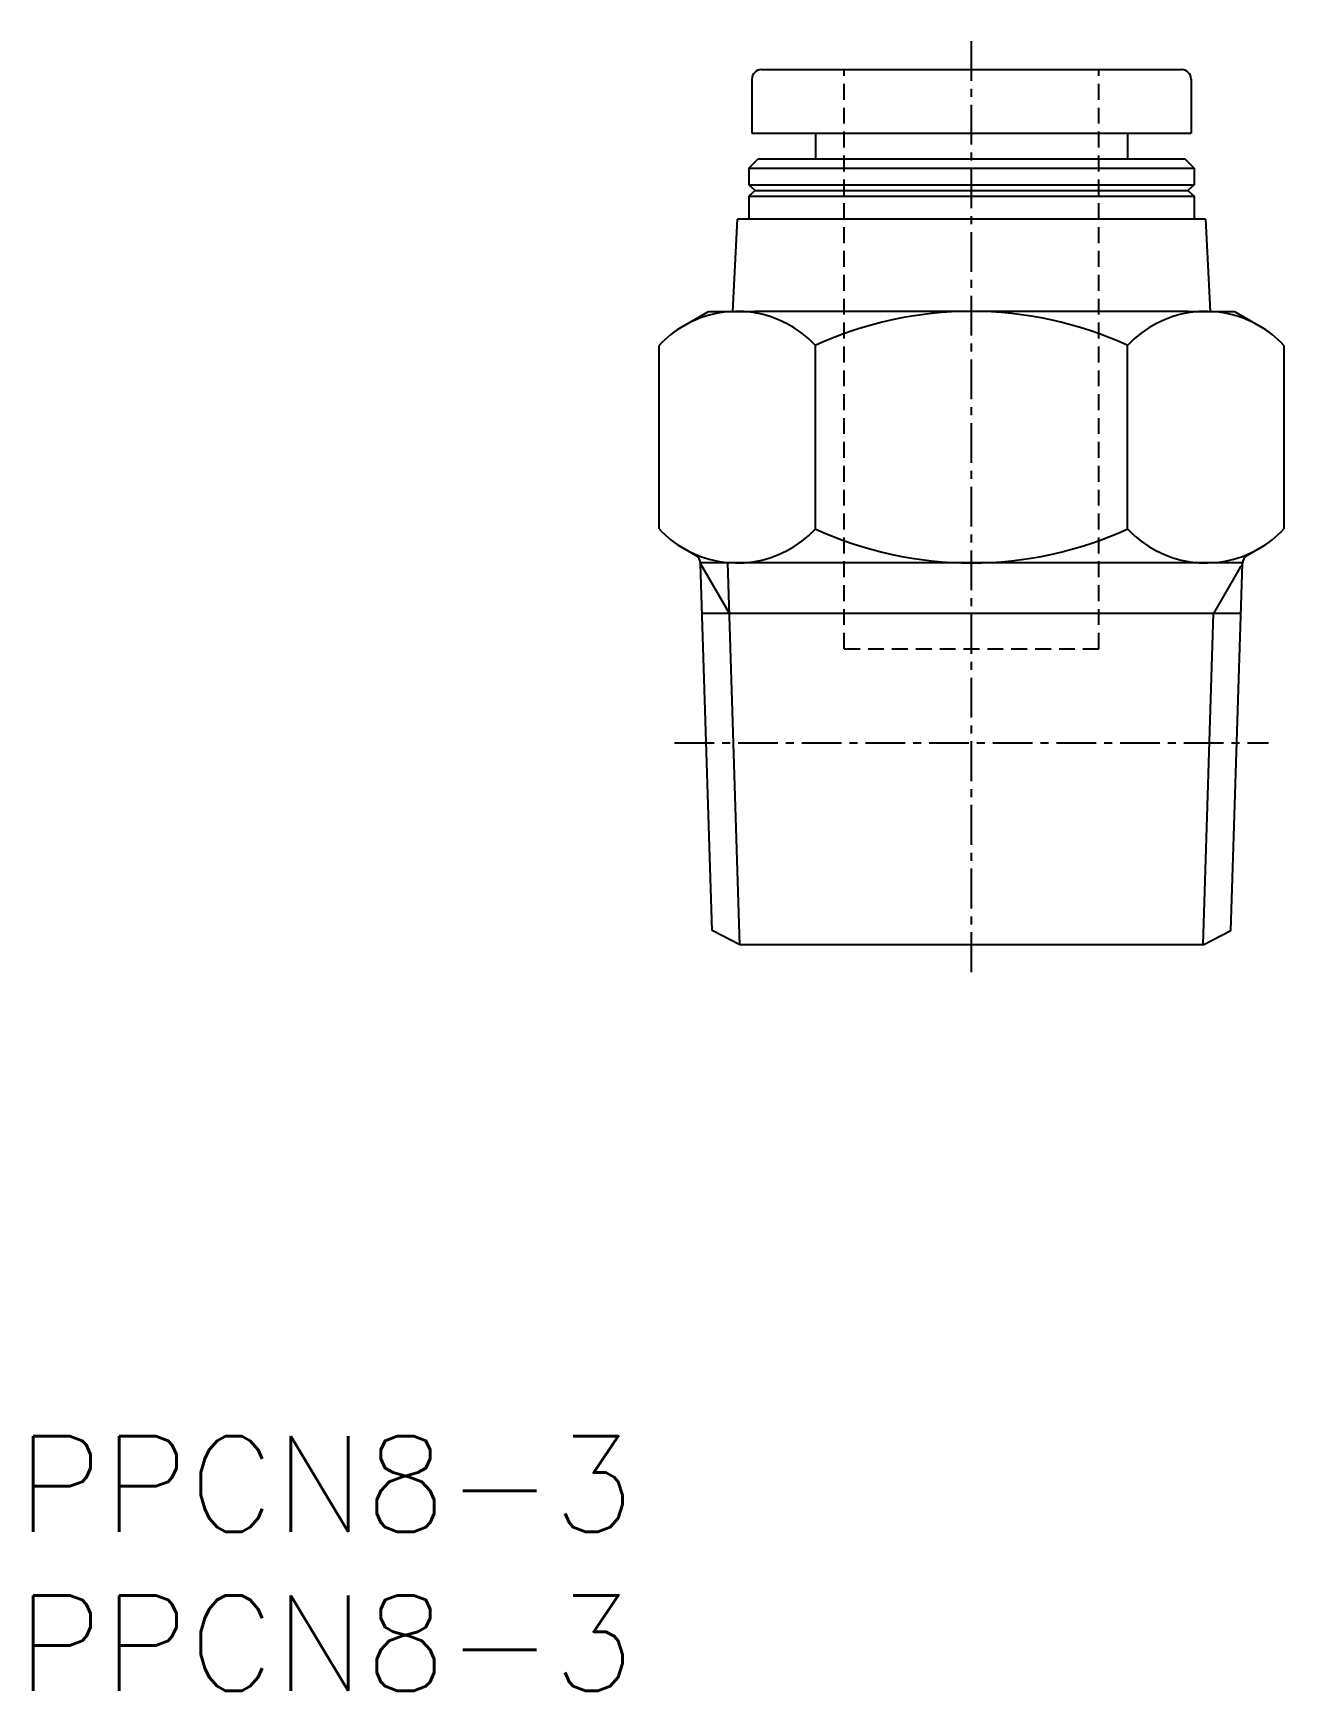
# Model space of a CAD drawing. Extents: x 0.5 to 39.8, y 0 to 52.1.
import ezdxf

# ---------------------------------------------------------------- set-up
doc = ezdxf.new("R2010")
doc.units = 0
doc.linetypes.add('CENTER', pattern=[2, 1.25, -0.25, 0.25, -0.25])
doc.linetypes.add('DASHED', pattern=[0.75, 0.5, -0.25])
doc.layers.get('0').update_dxf_attribs({"linetype": 'CONTINUOUS'})
doc.layers.add('CENTER', color=1, linetype='CENTER')
doc.styles.get("Standard").update_dxf_attribs({"font": 'txt.shx'})

# ---------------------------------------------------------------- blocks, each defined once
blk = doc.blocks.new('*U5')
at = {"color": 7, "linetype": 'CONTINUOUS'}
blk.add_text('PPCN8-3', height=3, dxfattribs=at).set_placement((0, 0))
blk = doc.blocks.new('*U6')
at = {"color": 7, "linetype": 'CONTINUOUS'}
blk.add_text('PPCN8-3', height=3, dxfattribs=at).set_placement((0, 5))

msp = doc.modelspace()

# ---------------------------------------------------------------- linework, layer by layer
at = {"color": 7, "linetype": 'CONTINUOUS'}
for p, q in [((23.1, 50.638), (23.1, 48.938)), ((23.4, 50.938), (36.6, 50.938)), ((36.9, 50.638), (36.9, 48.938)), ((23.1, 48.938), (36.9, 48.938)), ((25.1, 48.938), (25.1, 48.138)), ((34.9, 48.938), (34.9, 48.138)), ((23, 47.838), (23.3, 48.138)), ((23.3, 48.138), (36.7, 48.138)), ((37, 47.838), (36.7, 48.138)), ((23, 47.838), (37, 47.838)), ((23, 47.838), (23, 47.313)), ((37, 47.838), (37, 47.313)), ((23, 47.313), (37, 47.313)), ((23, 47.313), (23.2, 47.138)), ((23.2, 47.138), (23, 46.963)), ((23, 46.963), (37, 46.963)), ((23, 46.963), (23, 46.238)), ((23.2, 47.138), (36.8, 47.138)), ((37, 47.313), (36.8, 47.138)), ((36.8, 47.138), (37, 46.963)), ((37, 46.963), (37, 46.238)), ((22.5, 43.338), (22.652, 46.238)), ((37.348, 46.238), (22.652, 46.238)), ((37.348, 46.238), (37.5, 43.338)), ((20.961, 42.889), (21.74, 43.338)), ((21.74, 43.338), (23.178, 43.338)), ((36.822, 43.338), (23.178, 43.338)), ((36.822, 43.338), (38.26, 43.338)), ((38.26, 43.338), (39.039, 42.889)), ((20.185, 36.505), (20.185, 42.272)), ((25.093, 36.505), (25.093, 42.272)), ((34.907, 36.505), (34.907, 42.272)), ((39.815, 42.272), (39.815, 36.505)), ((21.337, 35.671), (20.961, 35.888)), ((24.947, 35.438), (21.486, 35.438)), ((21.853, 23.891), (21.487, 35.42)), ((22.393, 33.851), (21.487, 35.42)), ((22.723, 23.438), (22.343, 35.438)), ((38.514, 35.438), (24.947, 35.438)), ((38.147, 23.891), (38.513, 35.42)), ((39.039, 35.888), (38.663, 35.671)), ((38.437, 35.288), (37.607, 33.851)), ((38.463, 33.851), (21.537, 33.851)), ((37.277, 23.438), (37.607, 33.851)), ((22.723, 23.438), (21.853, 23.891)), ((37.277, 23.438), (22.723, 23.438)), ((37.277, 23.438), (38.147, 23.891))]:
    msp.add_line(p, q, dxfattribs=at)
at = {"color": 3, "linetype": 'DASHED'}
for p, q in [((26, 32.738), (26, 50.938)), ((34, 32.738), (34, 50.938)), ((26, 32.738), (34, 32.738))]:
    msp.add_line(p, q, dxfattribs=at)
at = {"color": 7, "linetype": 'CONTINUOUS'}
for centre, radius, start, end in [((23.4, 50.638), 0.3, 90, 180), ((36.6, 50.638), 0.3, 0, 90), ((22.639, 39.983), 3.356, 43.0098, 120), ((30, 31.516), 11.822, 65.4744, 114.5256), ((37.361, 39.983), 3.356, 60, 136.9902), ((22.639, 39.983), 3.356, 120, 136.9902), ((37.361, 39.983), 3.356, 43.0098, 60), ((22.639, 38.794), 3.356, 223.0098, 240), ((22.639, 38.794), 3.356, 240, 316.9902), ((30, 47.261), 11.822, 245.4744, 294.5256), ((37.361, 38.794), 3.356, 223.0098, 300), ((37.361, 38.794), 3.356, 300, 316.9902), ((21.187, 35.411), 0.3, 1.8192, 60), ((38.813, 35.411), 0.3, 120, 178.1808), ((38.696, 35.138), 0.3, 128.0811, 150)]:
    msp.add_arc(centre, radius, start, end, dxfattribs=at)
at = {"layer": 'CENTER', "color": 1, "linetype": 'CENTER'}
for p, q in [((30, 22.582), (30, 52.082)), ((20.669, 29.788), (39.331, 29.788))]:
    msp.add_line(p, q, dxfattribs=at)

# ---------------------------------------------------------------- block references
at = {"color": 7, "linetype": 'CONTINUOUS'}
for name in ['*U6', '*U5']:
    msp.add_blockref(name, (0, 0), dxfattribs=at)

doc.saveas('drawing.dxf')
